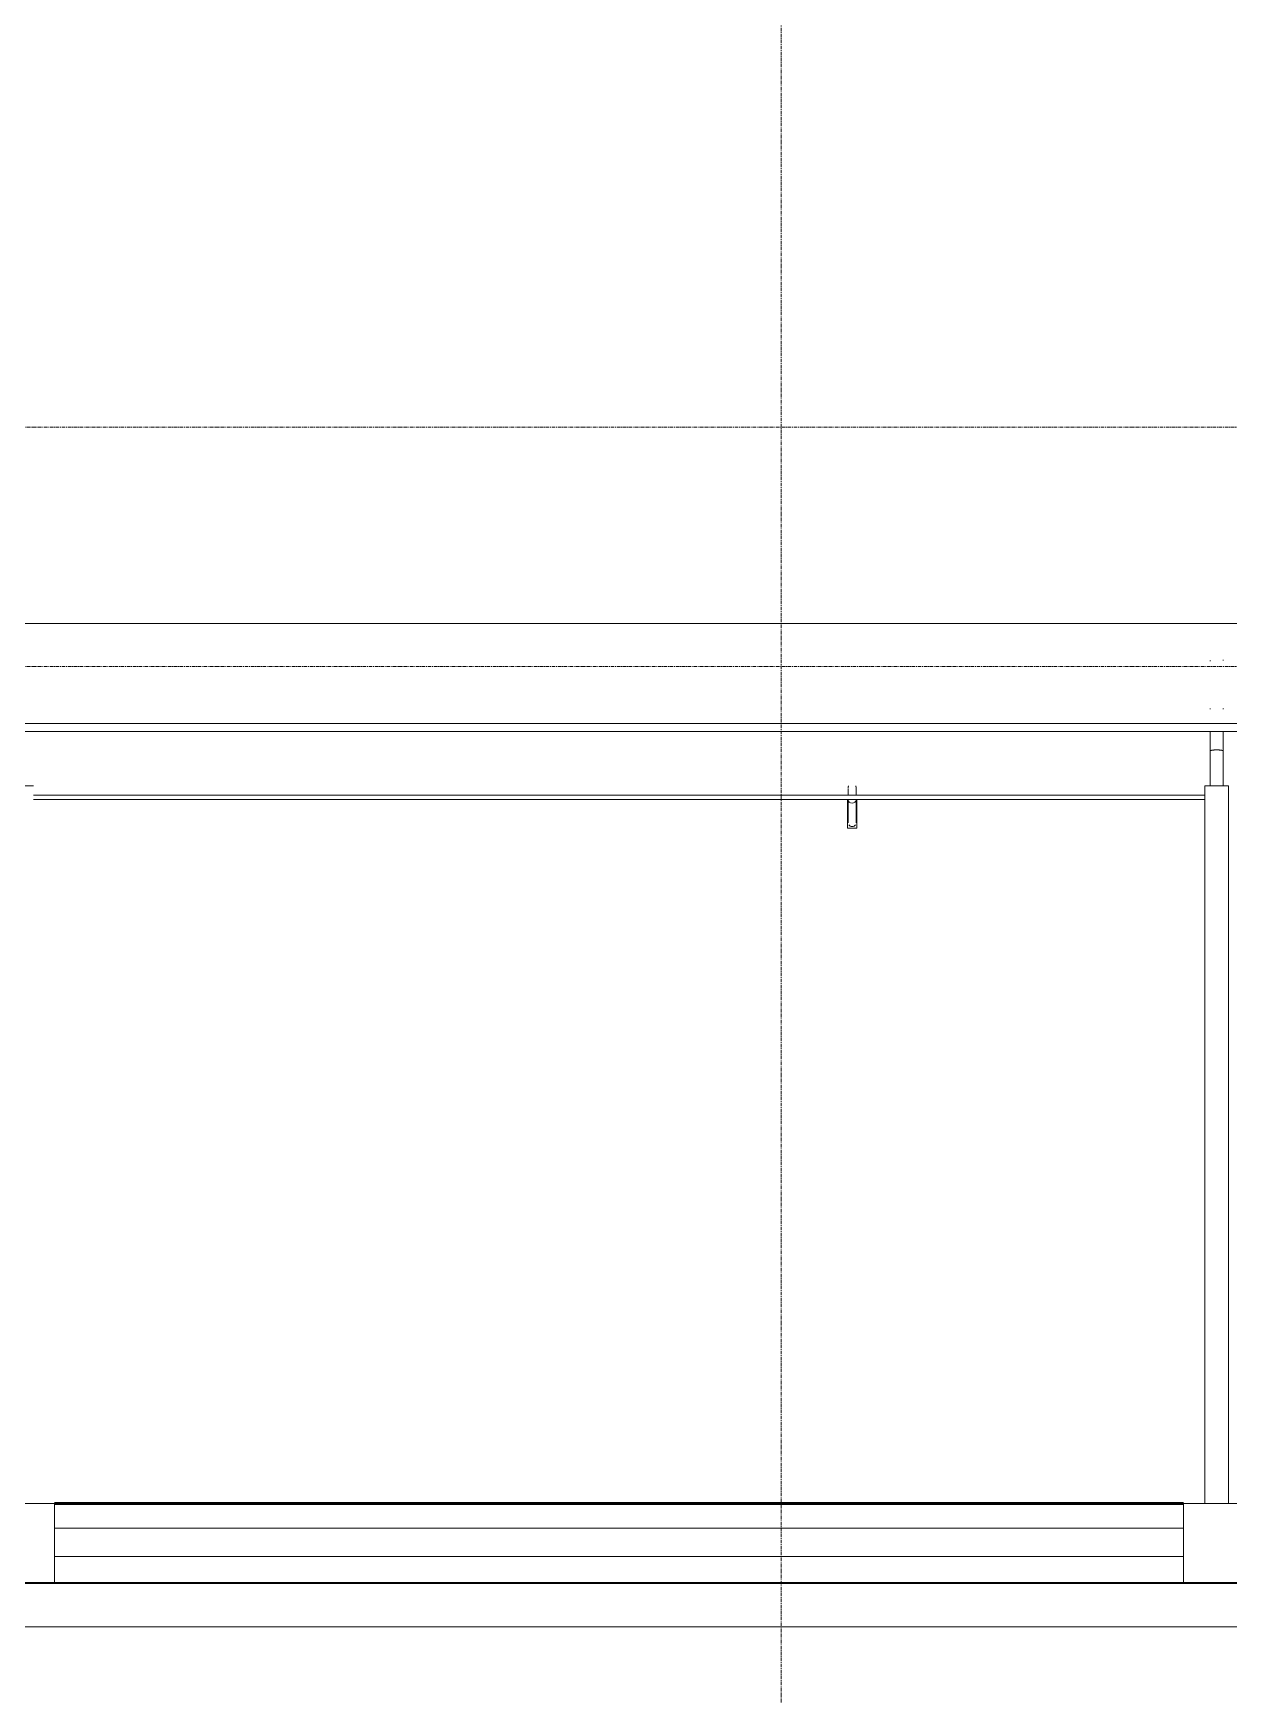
# Model space of a CAD drawing. Header units: inches. Extents: x 22 to 382261, y 22 to 371281.
# Drawn here: x 209224 to 213724, y 139805 to 146088 of the extents above; entities that cross this region are included whole.
import ezdxf

# ---------------------------------------------------------------- set-up
doc = ezdxf.new("R2010")
doc.units = ezdxf.units.IN
doc.header["$MEASUREMENT"] = 0
doc.linetypes.add('_Tracejado médio', pattern=[4, 3, -1])
doc.linetypes.add('Grid Line 1_2_', pattern=[22.225, 12.7, -3.175, 3.175, -3.175])
for name, color, linetype, lineweight in [('A-ANNO-SYMB', 150, 'Continuous', 9), ('A-FLOR', 192, 'Continuous', 9), ('A-FLOR-LEVL', 51, 'Continuous', 9), ('A-ROOF', 132, 'Continuous', 9), ('I-WALL', 2, 'Continuous', 9), ('Q-CASE', 31, 'Continuous', 9), ('S-GRID', 1, 'Continuous', 9)]:
    doc.layers.add(name, color=color, linetype=linetype, lineweight=lineweight)

# ---------------------------------------------------------------- blocks, each defined once
blk = doc.blocks.new('Casework 1 - Casework 1-382926-Right Side Elevation')
at = {"layer": 'Q-CASE'}
for p, q in [((-6868.8, 3473.1), (-6868.7, 3474.1)), ((-6868.8, 3289.4), (-6868.8, 3292)), ((-6818.8, 3293.4), (-6818.8, 3292.4)), ((-6818.8, 3289.4), (-6818.8, 3292)), ((-6868.8, 3155.2), (-6868.8, 3160.7)), ((-6868.8, 3155.2), (-6868.8, 3000)), ((-6818.8, 3000), (-6818.8, 3189.7)), ((-6868.8, 3131.2), (-6868.8, 3000)), ((-6818.8, 3000), (-6818.8, 3131.2)), ((-11298.8, 3000), (-11388.8, 3000)), ((-6888.8, 3000), (-6888.8, 300)), ((-6798.8, 3000), (-6888.8, 3000)), ((-6798.8, 300), (-6798.8, 3000)), ((-11468.8, 300), (-11218.8, 300)), ((-11218.8, 0), (-11218.8, 300)), ((-6968.8, 300), (-6718.8, 300)), ((-6968.8, 0), (-6968.8, 300)), ((-11218.8, 207.1), (-6968.8, 207.1)), ((-6968.8, 100), (-11218.8, 100))]:
    blk.add_line(p, q, dxfattribs=at)
at = {"layer": 'Q-CASE', "flags": 128}
for points in [[(-6868.8, 3469.2), (-6868.8, 3472), (-6868.8, 3472.1)], [(-6818.9, 3474.4), (-6818.8, 3473.4), (-6818.8, 3472.4), (-6818.8, 3472.1)], [(-6868.8, 3195), (-6868.8, 3200.3), (-6868.8, 3204.7)], [(-6868.8, 3204.7), (-6868.8, 3167.6), (-6868.8, 3131.2)], [(-6868.8, 3204.7), (-6868.8, 3184.3), (-6868.8, 3156), (-6868.8, 3124.5), (-6868.8, 3089.8), (-6868.8, 3052.1), (-6868.8, 3011.4), (-6868.8, 3000)], [(-6818.8, 3131.2), (-6818.8, 3177.8), (-6818.8, 3204.7)], [(-6868.8, 3000), (-6868.8, 3041.5), (-6868.8, 3080), (-6868.8, 3115.5), (-6868.8, 3147.9), (-6868.8, 3177.1), (-6868.8, 3203)], [(-6818.8, 3000), (-6818.8, 3041.5), (-6818.8, 3055.5)]]:
    blk.add_lwpolyline(points, dxfattribs=at)
at = {"layer": 'Q-CASE'}
for points, knots in [([(-6868.5, 3130.5), (-6868.6, 3130.6), (-6868.8, 3130.8), (-6868.8, 3131.2), (-6868.8, 3131.5), (-6868.6, 3131.8), (-6868.3, 3132.2), (-6867.8, 3132.5), (-6867.3, 3132.8), (-6866.9, 3133), (-6866.5, 3133.1), (-6866.1, 3133.3), (-6865.4, 3133.5), (-6864.6, 3133.8), (-6863.6, 3134), (-6862.7, 3134.2), (-6862, 3134.3), (-6861.2, 3134.5), (-6860.2, 3134.6), (-6858.7, 3134.9), (-6857.1, 3135.1), (-6855.6, 3135.3), (-6854.5, 3135.3), (-6853.3, 3135.4), (-6851.7, 3135.4), (-6848.7, 3135.5), (-6845.8, 3135.6), (-6843.8, 3135.7)], [-0.5555556, -0.5555556, -0.5555556, -0.5555556, -0.5277778, -0.5, -0.4722222, -0.4444444, -0.4166667, -0.3888889, -0.3611111, -0.3472222, -0.3333333, -0.3194444, -0.3055556, -0.2777778, -0.25, -0.2361111, -0.2222222, -0.2083333, -0.1944444, -0.1666667, -0.1388889, -0.125, -0.1111111, -0.0972222, -0.0833333, -0.0555556, 0, 0, 0, 0]), ([(-6843.8, 3135.7), (-6841.8, 3135.6), (-6838.9, 3135.5), (-6835.9, 3135.4), (-6834.3, 3135.4), (-6833.1, 3135.3), (-6832, 3135.3), (-6830.5, 3135.1), (-6828.9, 3134.9), (-6827.4, 3134.6), (-6826.4, 3134.5), (-6825.6, 3134.3), (-6824.9, 3134.2), (-6824, 3134), (-6823, 3133.8), (-6822.2, 3133.5), (-6821.6, 3133.3), (-6821.1, 3133.1), (-6820.7, 3133), (-6820.3, 3132.8), (-6819.8, 3132.5), (-6819.3, 3132.2), (-6819, 3131.8), (-6818.8, 3131.5), (-6818.8, 3131.2), (-6818.9, 3130.8), (-6819, 3130.6), (-6819.1, 3130.5)], [-1, -1, -1, -1, -0.9444444, -0.9166667, -0.9027778, -0.8888889, -0.875, -0.8611111, -0.8333333, -0.8055556, -0.7916667, -0.7777778, -0.7638889, -0.75, -0.7222222, -0.6944444, -0.6805556, -0.6666667, -0.6527778, -0.6388889, -0.6111111, -0.5833333, -0.5555556, -0.5277778, -0.5, -0.4722222, -0.4444444, -0.4444444, -0.4444444, -0.4444444]), ([(-6868.8, 2999.9), (-6868.8, 3000.8), (-6868.8, 3002.3), (-6868.7, 3003.8), (-6868.6, 3004.5)], [0.5, 0.5, 0.5, 0.5, 0.52777778, 0.54926593, 0.54926593, 0.54926593, 0.54926593])]:
    blk.add_open_spline(points, degree=3, knots=knots, dxfattribs=at)
for points in [[(-6868.5, 3004.9), (-6868.6, 3004), (-6868.8, 3002.4), (-6868.8, 3000.8), (-6868.8, 3000)], [(-6818.8, 3000), (-6818.8, 3000.8), (-6818.9, 3002.4), (-6819, 3004), (-6819.1, 3004.9)]]:
    blk.add_open_spline(points, degree=3, dxfattribs=at)
blk = doc.blocks.new('Roofs 1 - Roofs 1-397225-Right Side Elevation')
at = {"layer": 'A-ROOF'}
for p, q in [((112.8, 3612.1), (-14665.4, 3612.1)), ((-14508.7, 3204.7), (112.8, 3204.7)), ((-14505, 3235.5), (112.8, 3235.5))]:
    blk.add_line(p, q, dxfattribs=at)
blk = doc.blocks.new('Casework 6 - Casework 6-529220-Right Side Elevation')
at = {"layer": 'Q-CASE'}
for p, q in [((-6888.8, 2965.8), (-11298.8, 2965.8)), ((-11298.8, 2949.1), (-6888.8, 2949.1)), ((-8233.4, 2949.1), (-8233.4, 2841)), ((-8231.3, 2949.1), (-8231.3, 2865)), ((-8201.3, 2865), (-8201.3, 2949.1)), ((-8199, 2841), (-8199, 2949.1)), ((-8233.4, 2841), (-8199, 2841))]:
    blk.add_line(p, q, dxfattribs=at)
at = {"layer": 'Q-CASE', "flags": 128}
for points in [[(-8231.3, 2993.4), (-8231.3, 2994), (-8231.3, 2994.6), (-8231.2, 2995.2), (-8231.1, 2995.8), (-8231, 2996.4), (-8230.9, 2997), (-8230.7, 2997.6), (-8230.5, 2998.1), (-8230.3, 2998.7), (-8230.1, 2999.3), (-8229.9, 2999.8), (-8229.6, 3000.3)], [(-8231.3, 2990.6), (-8231.3, 2982.3), (-8231.3, 2968.5), (-8231.3, 2967.8)], [(-8202.8, 3000), (-8202.6, 2999.4), (-8202.3, 2998.9), (-8202.1, 2998.3), (-8201.9, 2997.7), (-8201.8, 2997.1), (-8201.6, 2996.6), (-8201.5, 2996), (-8201.4, 2995.4), (-8201.4, 2994.8), (-8201.3, 2994.2), (-8201.3, 2993.6), (-8201.3, 2993.4)], [(-8201.3, 2967.8), (-8201.3, 2981.9), (-8201.3, 2990.4), (-8201.3, 2993.4), (-8201.3, 2993.4)], [(-8231.3, 2861.6), (-8231.3, 2896.8), (-8231.3, 2926.6), (-8231.3, 2949.1)], [(-8201.3, 2949.1), (-8201.3, 2924.2), (-8201.3, 2894), (-8201.3, 2861.6)]]:
    blk.add_lwpolyline(points, dxfattribs=at)
at = {"layer": 'Q-CASE'}
for centre, ratio, start_param, end_param in [((-8216.3, 2947.7), 0.84545, 3.141593, 4.712389), ((-8216.3, 2947.7), 0.84545, 4.712389, 6.283185), ((-8216.3, 2865), 0.8105, 3.141593, 3.360885), ((-8216.3, 2861.6), 0.962005, 3.685551, 4.712389), ((-8216.3, 2861.6), 0.962005, 4.712389, 5.739226)]:
    blk.add_ellipse(centre, major_axis=(15, 0), ratio=ratio, start_param=start_param, end_param=end_param, dxfattribs=at)

msp = doc.modelspace()

# ---------------------------------------------------------------- linework, layer by layer
at = {"layer": 'A-ANNO-SYMB', "linetype": '_Tracejado médio'}
msp.add_line((207783.1, 140090.3), (244957.9, 140090.3), dxfattribs=at)
at = {"layer": 'A-FLOR', "lineweight": 35}
msp.add_line((246172.8, 140255.4), (192104.4, 140255.4), dxfattribs=at)
at = {"layer": 'A-FLOR-LEVL', "linetype": 'Grid Line 1_2_'}
for p, q in [((206975.4, 144605.4), (250147.7, 144605.4)), ((206975.4, 143705.4), (250147.7, 143705.4)), ((206975.4, 140555.4), (248242.7, 140555.4)), ((206975.4, 140255.4), (250147.7, 140255.4))]:
    msp.add_line(p, q, dxfattribs=at)
at = {"layer": 'I-WALL', "lineweight": 50}
msp.add_line((209304.1, 140555.4), (213554.1, 140555.4), dxfattribs=at)
at = {"layer": 'S-GRID', "linetype": 'Grid Line 1_2_'}
msp.add_line((212039.1, 139805.4), (212039.1, 155039.6), dxfattribs=at)

# ---------------------------------------------------------------- block references
at = {"layer": 'A-ROOF'}
msp.add_blockref('Roofs 1 - Roofs 1-397225-Right Side Elevation', (220522.9, 140255.4), dxfattribs=at)
at = {"layer": 'Q-CASE'}
for name in ['Casework 1 - Casework 1-382926-Right Side Elevation', 'Casework 6 - Casework 6-529220-Right Side Elevation']:
    msp.add_blockref(name, (220522.9, 140255.4), dxfattribs=at)

doc.saveas('drawing.dxf')
